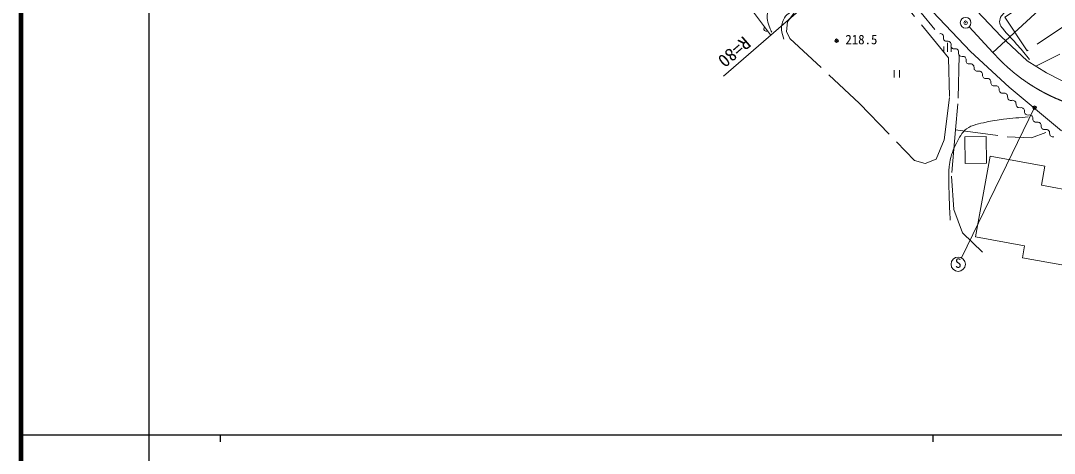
# Model space of a CAD drawing. Units: millimetres, scale not verified. Extents: x 40000 to 680000, y 20000 to 380000.
# Drawn here: x 40000 to 185023, y 202409 to 263078 of the extents above; entities that cross this region are included whole.
import ezdxf
from ezdxf.enums import TextEntityAlignment as Align

# ---------------------------------------------------------------- set-up
doc = ezdxf.new("R2010")
doc.units = ezdxf.units.MM
doc.header["$LTSCALE"] = 1000
doc.header["$PDMODE"] = 32
doc.header["$PDSIZE"] = 500
doc.linetypes.add('CHAIN', pattern=[18.5, 12, -1.5, 3.5, -1.5])
doc.linetypes.add('DASHED', pattern=[7.5, 6, -1.5])
for name, color, linetype, lineweight in [('M-BGD', 7, 'Continuous', 13), ('M-BGD-EXST', 7, 'Continuous', 13), ('M-BMK', 2, 'CHAIN', 13), ('M-BMK-SRVR', 3, 'Continuous', 13), ('M-STR-HTXT', 7, 'Continuous', 13), ('M-TTL', 2, 'Continuous', 140), ('M-TTL-BAND', 7, 'Continuous', 25)]:
    doc.layers.add(name, color=color, linetype=linetype, lineweight=lineweight)
doc.styles.add('ＭＳ ゴシック', font='')
doc.styles.get('ＭＳ ゴシック').set_extended_font_data('MS Gothic')

msp = doc.modelspace()

# ---------------------------------------------------------------- linework, layer by layer
at = {"layer": 'M-BGD'}
for p, q in [((177558, 260840), (169863, 269067)), ((141576, 265937), (145187, 261092)), ((166201, 266245), (173275, 258754)), ((166358, 264168), (168274, 261859)), ((168949, 261254), (169087, 261260)), ((169087, 261260), (169194, 261234)), ((169194, 261234), (169282, 261190)), ((169282, 261190), (169355, 261130)), ((169355, 261130), (169414, 261057)), ((169414, 261057), (169458, 260969)), ((169458, 260969), (169483, 260862)), ((169476, 260724), (169470, 260586)), ((169470, 260586), (169495, 260479)), ((169483, 260862), (169476, 260724)), ((169495, 260479), (169539, 260391)), ((169539, 260391), (169598, 260318)), ((169598, 260318), (169671, 260259)), ((169671, 260259), (169759, 260214)), ((169759, 260214), (170003, 260194)), ((170003, 260194), (170141, 260199)), ((170141, 260199), (170248, 260174)), ((170248, 260174), (170336, 260129)), ((170336, 260129), (170409, 260070)), ((170409, 260070), (170468, 259996)), ((170468, 259996), (170512, 259908)), ((170512, 259908), (170537, 259802)), ((170530, 259664), (170524, 259526)), ((170537, 259802), (170530, 259664)), ((181194, 257448), (177558, 260840)), ((170524, 259526), (170549, 259419)), ((170549, 259419), (170593, 259331)), ((170593, 259331), (170652, 259257)), ((170652, 259257), (170725, 259198)), ((170725, 259198), (170813, 259154)), ((170813, 259154), (171057, 259133)), ((171057, 259133), (171195, 259139)), ((171195, 259139), (171302, 259113)), ((171302, 259113), (171390, 259068)), ((171390, 259068), (171463, 259009)), ((171463, 259009), (171522, 258936)), ((171522, 258936), (171566, 258848)), ((171566, 258848), (171591, 258741)), ((171584, 258603), (171578, 258465)), ((171578, 258465), (171603, 258358)), ((171591, 258741), (171584, 258603)), ((171603, 258358), (171647, 258270)), ((171647, 258270), (171706, 258197)), ((171706, 258197), (171779, 258138)), ((173275, 258754), (178690, 253762)), ((171779, 258138), (171867, 258093)), ((171867, 258093), (172111, 258073)), ((172111, 258073), (172249, 258078)), ((172249, 258078), (172356, 258052)), ((172356, 258052), (172444, 258008)), ((172444, 258008), (172517, 257949)), ((172517, 257949), (172576, 257875)), ((172576, 257875), (172620, 257787)), ((172620, 257787), (172645, 257680)), ((172638, 257542), (172632, 257404)), ((172632, 257404), (172657, 257298)), ((172645, 257680), (172638, 257542)), ((172657, 257298), (172701, 257210)), ((172701, 257210), (172760, 257136)), ((172760, 257136), (172833, 257077)), ((172833, 257077), (172921, 257032)), ((172921, 257032), (173165, 257012)), ((173165, 257012), (173306, 257025)), ((173306, 257025), (173417, 257005)), ((173417, 257005), (173511, 256964)), ((173511, 256964), (173591, 256907)), ((173591, 256907), (173658, 256836)), ((173658, 256836), (173712, 256749)), ((173712, 256749), (173748, 256641)), ((183931, 255752), (181194, 257448)), ((173748, 256641), (173755, 256501)), ((173755, 256501), (173762, 256360)), ((173762, 256360), (173798, 256252)), ((173798, 256252), (173851, 256165)), ((173851, 256165), (173919, 256094)), ((173919, 256094), (173999, 256037)), ((173999, 256037), (174093, 255997)), ((174093, 255997), (174344, 255989)), ((174344, 255989), (174485, 256002)), ((174485, 256002), (174596, 255982)), ((174596, 255982), (174690, 255941)), ((174690, 255941), (174770, 255884)), ((174770, 255884), (174838, 255813)), ((174838, 255813), (174891, 255726)), ((174891, 255726), (174927, 255618)), ((174927, 255618), (174934, 255478)), ((174934, 255478), (174941, 255337)), ((174941, 255337), (174977, 255229)), ((187670, 253838), (183931, 255752)), ((174977, 255229), (175030, 255142)), ((175030, 255142), (175098, 255071)), ((175098, 255071), (175178, 255014)), ((175178, 255014), (175272, 254974)), ((175272, 254974), (175524, 254966)), ((175524, 254966), (175664, 254979)), ((175664, 254979), (175775, 254958)), ((175775, 254958), (175869, 254918)), ((175869, 254918), (175949, 254861)), ((175949, 254861), (176017, 254790)), ((176017, 254790), (176070, 254703)), ((176070, 254703), (176106, 254595)), ((176106, 254595), (176113, 254455)), ((176113, 254455), (176120, 254314)), ((176120, 254314), (176156, 254206)), ((176156, 254206), (176210, 254119)), ((176210, 254119), (176277, 254048)), ((176277, 254048), (176357, 253991)), ((176357, 253991), (176451, 253951)), ((176451, 253951), (176703, 253943)), ((176703, 253943), (176843, 253956)), ((176843, 253956), (176954, 253935)), ((176954, 253935), (177048, 253895)), ((177048, 253895), (177129, 253838)), ((177129, 253838), (177196, 253767)), ((177196, 253767), (177249, 253680)), ((177249, 253680), (177285, 253572)), ((177285, 253572), (177292, 253432)), ((177292, 253432), (177299, 253291)), ((177299, 253291), (177335, 253183)), ((177335, 253183), (177389, 253096)), ((177389, 253096), (177456, 253025)), ((177456, 253025), (177536, 252968)), ((177536, 252968), (177630, 252928)), ((177630, 252928), (177882, 252920)), ((177882, 252920), (178022, 252933)), ((178022, 252933), (178134, 252912)), ((178134, 252912), (178228, 252872)), ((178228, 252872), (178308, 252815)), ((178308, 252815), (178375, 252744)), ((178375, 252744), (178428, 252657)), ((178428, 252657), (178464, 252549)), ((178464, 252549), (178471, 252409)), ((178471, 252409), (178479, 252268)), ((178690, 253762), (186014, 247614)), ((178479, 252268), (178515, 252160)), ((178515, 252160), (178568, 252073)), ((178568, 252073), (178635, 252002)), ((178635, 252002), (178715, 251945)), ((178715, 251945), (178809, 251905)), ((178809, 251905), (179061, 251897)), ((179061, 251897), (179201, 251910)), ((179201, 251910), (179313, 251889)), ((179313, 251889), (179407, 251849)), ((179407, 251849), (179487, 251792)), ((179487, 251792), (179554, 251721)), ((179554, 251721), (179608, 251634)), ((179608, 251634), (179644, 251526)), ((179644, 251526), (179651, 251386)), ((179651, 251386), (179658, 251245)), ((179658, 251245), (179694, 251137)), ((179694, 251137), (179747, 251050)), ((179747, 251050), (179814, 250979)), ((179814, 250979), (179894, 250922)), ((179894, 250922), (179988, 250882)), ((179988, 250882), (180240, 250874)), ((180240, 250874), (180381, 250887)), ((180381, 250887), (180492, 250866)), ((180492, 250866), (180586, 250826)), ((180586, 250826), (180666, 250769)), ((180666, 250769), (180733, 250698)), ((180733, 250698), (180787, 250611)), ((180787, 250611), (180823, 250503)), ((180823, 250503), (180830, 250362)), ((180830, 250362), (180837, 250222)), ((180837, 250222), (180873, 250114)), ((180873, 250114), (180926, 250027)), ((180926, 250027), (180993, 249956)), ((180993, 249956), (181074, 249899)), ((181074, 249899), (181168, 249859)), ((181168, 249859), (181419, 249851)), ((181419, 249851), (181560, 249864)), ((181560, 249864), (181671, 249843)), ((181671, 249843), (181765, 249803)), ((181765, 249803), (181845, 249746)), ((181845, 249746), (181912, 249675)), ((181912, 249675), (181966, 249588)), ((181966, 249588), (182002, 249480)), ((182002, 249480), (182009, 249339)), ((182009, 249339), (182016, 249199)), ((182016, 249199), (182052, 249091)), ((182052, 249091), (182105, 249004)), ((182105, 249004), (182173, 248933)), ((182173, 248933), (182253, 248876)), ((182253, 248876), (182347, 248836)), ((182347, 248836), (182598, 248828)), ((182598, 248828), (182739, 248841)), ((182739, 248841), (182850, 248820)), ((182850, 248820), (182944, 248780)), ((182944, 248780), (183024, 248723)), ((183024, 248723), (183092, 248652)), ((183092, 248652), (183145, 248565)), ((183145, 248565), (183181, 248457)), ((183181, 248457), (183188, 248316)), ((183188, 248316), (183195, 248176)), ((183195, 248176), (183231, 248068)), ((183231, 248068), (183285, 247981)), ((183285, 247981), (183352, 247910)), ((183352, 247910), (183432, 247853)), ((183432, 247853), (183526, 247813)), ((183526, 247813), (183778, 247805)), ((183778, 247805), (183918, 247818)), ((183918, 247818), (184029, 247797)), ((184029, 247797), (184123, 247757)), ((184123, 247757), (184203, 247700)), ((184203, 247700), (184271, 247629)), ((184271, 247629), (184324, 247542)), ((184324, 247542), (184360, 247434)), ((184360, 247434), (184367, 247293)), ((184367, 247293), (184374, 247153)), ((184374, 247153), (184410, 247045)), ((184410, 247045), (184464, 246958)), ((184464, 246958), (184531, 246887)), ((184531, 246887), (184611, 246830)), ((184611, 246830), (184705, 246789)), ((184705, 246789), (184957, 246782)), ((176007, 244078), (173959, 232754)), ((176007, 244078), (183695, 242688)), ((183695, 242688), (183207, 239992)), ((183207, 239992), (193250, 238176)), ((180845, 231508), (173959, 232754)), ((180544, 229843), (180845, 231508)), ((188177, 228463), (180544, 229843))]:
    msp.add_line(p, q, dxfattribs=at)
at = {"layer": 'M-BGD', "linetype": 'DASHED'}
for p, q in [((148499, 264192), (147590, 262908)), ((170159, 257849), (164487, 264825)), ((147590, 262908), (147467, 261540)), ((147467, 261540), (147926, 260595)), ((147926, 260595), (157669, 251485)), ((171676, 258204), (171504, 251416)), ((185805, 258386), (182435, 256679)), ((170317, 252434), (170159, 257849)), ((169566, 246347), (170317, 252434)), ((157669, 251485), (165416, 243481)), ((171504, 251416), (171168, 247780)), ((171168, 247780), (170575, 241278)), ((171168, 247780), (178401, 246792)), ((178401, 246792), (181800, 246653)), ((181800, 246653), (183816, 247404)), ((168459, 243659), (169566, 246347)), ((166898, 243047), (168459, 243659)), ((165416, 243481), (166898, 243047)), ((170575, 241278), (170931, 236594)), ((170931, 236594), (172156, 233333)), ((172156, 233333), (174943, 230626))]:
    msp.add_line(p, q, dxfattribs=at)
msp.add_lwpolyline([(178067, 263589), (184450, 267838), (187596, 263112), (181212, 258863)], close=True, dxfattribs=at)
at = {"layer": 'M-BGD'}
msp.add_lwpolyline([(175455, 246814), (175491, 243082), (172509, 243053), (172473, 246786)], close=True, dxfattribs=at)
msp.add_arc((144615, 261922), 338, 133.1189, 300.27632, dxfattribs=at)
for points, knots in [([(145366, 261483), (145282, 261675), (145189, 261865), (145115, 262061), (144978, 262423), (144814, 262782), (144758, 263164), (144715, 263463), (144699, 263780), (144780, 264071), (144869, 264389), (145088, 264657), (145275, 264930), (145464, 265205), (145771, 265403), (145904, 265710), (146046, 266034), (145899, 266443), (146055, 266761), (146197, 267052), (146487, 267246), (146730, 267461), (147175, 267854), (147713, 268134), (148155, 268530), (148967, 269256), (149697, 270074), (150391, 270913), (150911, 271541), (151416, 272188), (151829, 272891), (152268, 273638), (152665, 274422), (152922, 275250), (153118, 275880), (153233, 276543), (153254, 277203), (153267, 277627), (153287, 278079), (153119, 278468), (152882, 279018), (152354, 279389), (151952, 279832), (151436, 280400), (150887, 280938), (150354, 281491)], [0, 0, 0, 0, 1, 1, 1, 2, 2, 2, 3, 3, 3, 4, 4, 4, 5, 5, 5, 6, 6, 6, 7, 7, 7, 8, 8, 8, 9, 9, 9, 10, 10, 10, 11, 11, 11, 12, 12, 12, 13, 13, 13, 14, 14, 14, 15, 15, 15, 15]), ([(181539, 257650), (181012, 258281), (180495, 258920), (179959, 259543), (179252, 260364), (178442, 261099), (177801, 261971), (177632, 262202), (177414, 262427), (177359, 262709), (177303, 262989), (177369, 263297), (177488, 263557), (177607, 263819), (177825, 264032), (178047, 264215), (178968, 264970), (180160, 265323), (181170, 265954), (181892, 266406), (182629, 266851), (183266, 267417), (183798, 267891), (184277, 268432), (184686, 269015), (185391, 270023), (185877, 271168), (186441, 272261), (187620, 274549), (188689, 276893), (189843, 279194), (190072, 279653), (190310, 280107), (190543, 280563)], [0, 0, 0, 0, 1, 1, 1, 2, 2, 2, 3, 3, 3, 4, 4, 4, 5, 5, 5, 6, 6, 6, 7, 7, 7, 8, 8, 8, 9, 9, 9, 10, 10, 10, 11, 11, 11, 11]), ([(147076, 260474), (146965, 260917), (146745, 261345), (146744, 261801), (146743, 262380), (146865, 262988), (147157, 263487), (147350, 263816), (147668, 264068), (147993, 264268), (148835, 264787), (149858, 264928), (150777, 265294), (151820, 265710), (152822, 266227), (153873, 266621), (154900, 267006), (155925, 267436), (157003, 267634), (157963, 267810), (158954, 267850), (159927, 267781), (160515, 267740), (161111, 267651), (161663, 267446), (162318, 267203), (162893, 266781), (163481, 266405), (163885, 266149), (164201, 265735), (164653, 265578), (164939, 265479), (165259, 265545), (165562, 265529)], [0, 0, 0, 0, 1, 1, 1, 2, 2, 2, 3, 3, 3, 4, 4, 4, 5, 5, 5, 6, 6, 6, 7, 7, 7, 8, 8, 8, 9, 9, 9, 10, 10, 10, 11, 11, 11, 11]), ([(170419, 235089), (170370, 236195), (170286, 237300), (170272, 238406), (170250, 240008), (170081, 241633), (170358, 243210), (170522, 244143), (170846, 245057), (171279, 245900), (171653, 246629), (172049, 247411), (172704, 247903), (173478, 248484), (174506, 248624), (175444, 248861), (176252, 249065), (177086, 249149), (177913, 249254), (179056, 249400), (180206, 249475), (181353, 249586)], [0, 0, 0, 0, 1, 1, 1, 2, 2, 2, 3, 3, 3, 4, 4, 4, 5, 5, 5, 6, 6, 6, 7, 7, 7, 7])]:
    msp.add_open_spline(points, degree=3, knots=knots, dxfattribs=at)
at = {"layer": 'M-BGD-EXST'}
for p, q in [((170032, 259974), (170032, 258724)), ((169532, 259474), (169532, 258724)), ((170532, 259474), (170532, 258724)), ((162554, 256130), (162554, 255130)), ((163304, 256130), (163304, 255130)), ((182249, 250883), (171976, 229824))]:
    msp.add_line(p, q, dxfattribs=at)
for centre, radius in [((154475, 260271), 100), ((154475, 260271), 60), ((182249, 250883), 100), ((182249, 250883), 60), ((171538, 228926), 1000)]:
    msp.add_circle(centre, radius, dxfattribs=at)
for p in [(154475, 260271), (182249, 250883)]:
    msp.add_point(p, dxfattribs=at)
at = {"layer": 'M-BMK'}
msp.add_line((173088, 262238), (176410, 258623), dxfattribs=at)
msp.add_arc((195451, 275493), 25439, 221.54012, 308.54251, dxfattribs=at)
at = {"layer": 'M-BMK-SRVR'}
msp.add_circle((172580, 262790), 750, dxfattribs=at)
msp.add_point((172580, 262790), dxfattribs=at)
msp.add_point((172580, 262790), dxfattribs=at)
at = {"layer": 'M-STR-HTXT'}
for p, q in [((201305, 281689), (176410, 258623)), ((138588, 255319), (161348, 275009))]:
    msp.add_line(p, q, dxfattribs=at)
at = {"layer": 'M-TTL'}
msp.add_line((40000, 380000), (40000, 20000), dxfattribs=at)
at = {"layer": 'M-TTL-BAND'}
for p, q in [((58000, 370000), (58000, 20000)), ((58000, 370000), (58000, 20000)), ((40000, 205000), (579000, 205000)), ((40000, 205000), (579000, 205000)), ((68000, 205000), (68000, 204000)), ((68000, 205000), (68000, 204000)), ((168000, 205000), (168000, 204000)), ((168000, 205000), (168000, 204000))]:
    msp.add_line(p, q, dxfattribs=at)

# ---------------------------------------------------------------- texts
at = {"layer": 'M-BGD-EXST', "style": 'ＭＳ ゴシック'}
msp.add_text('218.5', height=1320, dxfattribs=at).set_placement((157953, 260429), align=Align.MIDDLE_CENTER)
msp.add_text('S', height=1320, dxfattribs=at).set_placement((171538, 228026), align=Align.BOTTOM_CENTER)
at = {"layer": 'M-STR-HTXT', "style": 'ＭＳ ゴシック'}
msp.add_text('R=80', height=1833, rotation=220.863, dxfattribs=at).set_placement((141052, 261432), align=Align.BOTTOM_LEFT)

doc.saveas('drawing.dxf')
